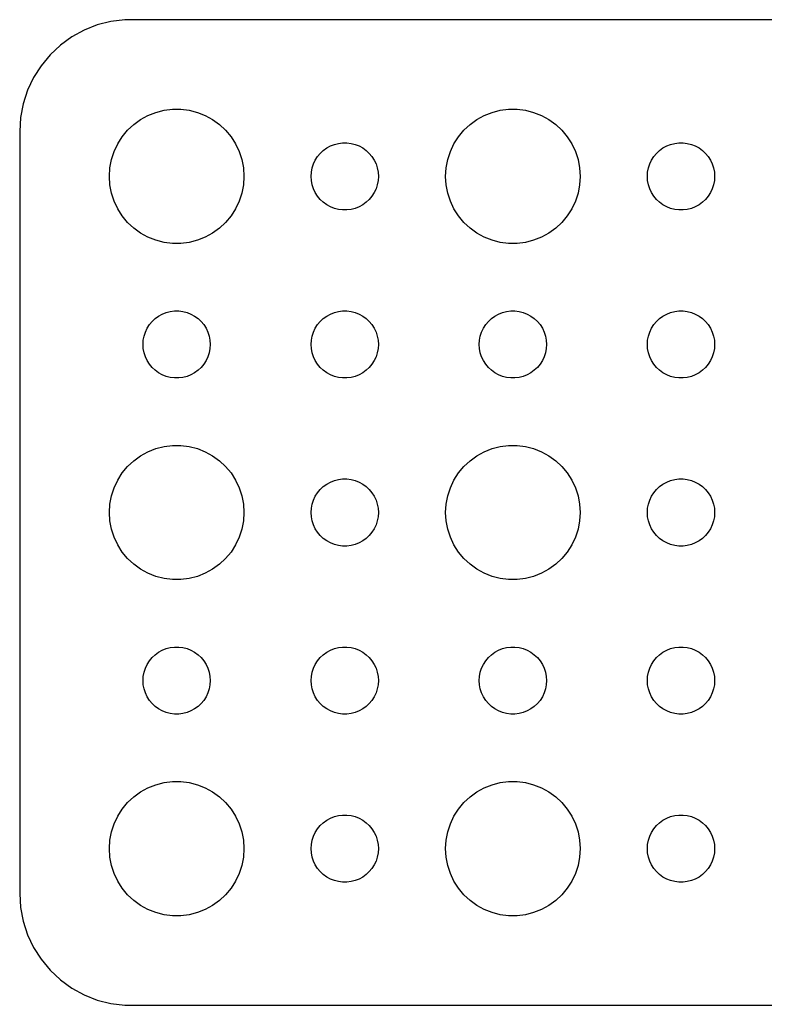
# Model space of a CAD drawing. Header units: metres. Extents: x -37 to 37, y 140 to 346.
# Drawn here: x -37 to -3.74, y 248.01 to 291.99 of the extents above; entities that cross this region are included whole.
import ezdxf

# ---------------------------------------------------------------- set-up
doc = ezdxf.new("R2010")
doc.units = ezdxf.units.M

msp = doc.modelspace()

# ---------------------------------------------------------------- linework, layer by layer
for p, q in [((-33.5451, 291.755), (-34.1289, 291.524)), ((-32.9369, 291.911), (-33.5451, 291.755)), ((-32.3139, 291.99), (-32.9369, 291.911)), ((32.3139, 291.99), (-32.3139, 291.99)), ((-34.6791, 291.222), (-35.1871, 290.853)), ((-34.1289, 291.524), (-34.6791, 291.222)), ((-35.1871, 290.853), (-35.6448, 290.423)), ((-35.6448, 290.423), (-36.0451, 289.939)), ((-36.0451, 289.939), (-36.3815, 289.409)), ((-36.3815, 289.409), (-36.6489, 288.841)), ((-36.6489, 288.841), (-36.8429, 288.243)), ((-36.8429, 288.243), (-36.9606, 287.627)), ((-31.6075, 287.533), (-31.2773, 287.714)), ((-31.2773, 287.714), (-30.927, 287.853)), ((-30.927, 287.853), (-30.5621, 287.947)), ((-30.5621, 287.947), (-30.1884, 287.994)), ((-30.1884, 287.994), (-29.8116, 287.994)), ((-29.8116, 287.994), (-29.4379, 287.947)), ((-29.4379, 287.947), (-29.0729, 287.853)), ((-29.0729, 287.853), (-28.7227, 287.714)), ((-28.7227, 287.714), (-28.3925, 287.533)), ((-16.6075, 287.533), (-16.2773, 287.714)), ((-16.2773, 287.714), (-15.927, 287.853)), ((-15.927, 287.853), (-15.5621, 287.947)), ((-15.5621, 287.947), (-15.1884, 287.994)), ((-15.1884, 287.994), (-14.8116, 287.994)), ((-14.8116, 287.994), (-14.4379, 287.947)), ((-14.4379, 287.947), (-14.0729, 287.853)), ((-14.0729, 287.853), (-13.7227, 287.714)), ((-13.7227, 287.714), (-13.3925, 287.533)), ((-36.9606, 287.627), (-37, 287)), ((-32.1869, 287.054), (-31.9123, 287.312)), ((-31.9123, 287.312), (-31.6075, 287.533)), ((-28.3925, 287.533), (-28.0877, 287.312)), ((-28.0877, 287.312), (-27.8131, 287.054)), ((-17.1869, 287.054), (-16.9123, 287.312)), ((-16.9123, 287.312), (-16.6075, 287.533)), ((-13.3925, 287.533), (-13.0877, 287.312)), ((-13.0877, 287.312), (-12.8131, 287.054)), ((-37, 287), (-37, 253)), ((-32.6289, 286.445), (-32.427, 286.763)), ((-32.427, 286.763), (-32.1869, 287.054)), ((-27.8131, 287.054), (-27.5729, 286.763)), ((-27.5729, 286.763), (-27.3711, 286.445)), ((-17.6289, 286.445), (-17.427, 286.763)), ((-17.427, 286.763), (-17.1869, 287.054)), ((-12.8131, 287.054), (-12.5729, 286.763)), ((-12.5729, 286.763), (-12.3711, 286.445)), ((-32.7893, 286.104), (-32.6289, 286.445)), ((-27.3711, 286.445), (-27.2107, 286.104)), ((-23.3037, 286.266), (-23.1387, 286.357)), ((-23.1387, 286.357), (-22.9635, 286.427)), ((-22.9635, 286.427), (-22.7811, 286.473)), ((-22.7811, 286.473), (-22.5942, 286.497)), ((-22.5942, 286.497), (-22.4058, 286.497)), ((-22.4058, 286.497), (-22.2189, 286.473)), ((-22.2189, 286.473), (-22.0365, 286.427)), ((-22.0365, 286.427), (-21.8613, 286.357)), ((-21.8613, 286.357), (-21.6963, 286.266)), ((-17.7893, 286.104), (-17.6289, 286.445)), ((-12.3711, 286.445), (-12.2107, 286.104)), ((-8.30373, 286.266), (-8.13866, 286.357)), ((-8.13866, 286.357), (-7.96352, 286.427)), ((-7.96352, 286.427), (-7.78107, 286.473)), ((-7.78107, 286.473), (-7.59418, 286.497)), ((-7.59418, 286.497), (-7.40581, 286.497)), ((-7.40581, 286.497), (-7.21892, 286.473)), ((-7.21892, 286.473), (-7.03647, 286.427)), ((-7.03647, 286.427), (-6.86133, 286.357)), ((-6.86133, 286.357), (-6.69626, 286.266)), ((-32.9057, 285.746), (-32.7893, 286.104)), ((-27.2107, 286.104), (-27.0942, 285.746)), ((-23.8145, 285.723), (-23.7135, 285.882)), ((-23.7135, 285.882), (-23.5934, 286.027)), ((-23.5934, 286.027), (-23.4561, 286.156)), ((-23.4561, 286.156), (-23.3037, 286.266)), ((-21.6963, 286.266), (-21.5439, 286.156)), ((-21.5439, 286.156), (-21.4065, 286.027)), ((-21.4065, 286.027), (-21.2865, 285.882)), ((-21.2865, 285.882), (-21.1855, 285.723)), ((-17.9057, 285.746), (-17.7893, 286.104)), ((-12.2107, 286.104), (-12.0942, 285.746)), ((-8.81445, 285.723), (-8.71352, 285.882)), ((-8.71352, 285.882), (-8.59344, 286.027)), ((-8.59344, 286.027), (-8.45613, 286.156)), ((-8.45613, 286.156), (-8.30373, 286.266)), ((-6.69626, 286.266), (-6.54385, 286.156)), ((-6.54385, 286.156), (-6.40654, 286.027)), ((-6.40654, 286.027), (-6.28647, 285.882)), ((-6.28647, 285.882), (-6.18553, 285.723)), ((-32.9763, 285.376), (-32.9057, 285.746)), ((-27.0942, 285.746), (-27.0237, 285.376)), ((-23.9529, 285.373), (-23.8947, 285.552)), ((-23.8947, 285.552), (-23.8145, 285.723)), ((-21.1855, 285.723), (-21.1053, 285.552)), ((-21.1053, 285.552), (-21.0471, 285.373)), ((-17.9763, 285.376), (-17.9057, 285.746)), ((-12.0942, 285.746), (-12.0237, 285.376)), ((-8.95287, 285.373), (-8.89465, 285.552)), ((-8.89465, 285.552), (-8.81445, 285.723)), ((-6.18553, 285.723), (-6.10533, 285.552)), ((-6.10533, 285.552), (-6.04712, 285.373)), ((-33, 285), (-32.9763, 285.376)), ((-32.9763, 284.624), (-33, 285)), ((-27.0237, 285.376), (-27, 285)), ((-27, 285), (-27.0237, 284.624)), ((-24, 285), (-23.9882, 285.188)), ((-23.9882, 284.812), (-24, 285)), ((-23.9882, 285.188), (-23.9529, 285.373)), ((-21.0471, 285.373), (-21.0118, 285.188)), ((-21.0118, 285.188), (-21, 285)), ((-21, 285), (-21.0118, 284.812)), ((-18, 285), (-17.9763, 285.376)), ((-17.9763, 284.624), (-18, 285)), ((-12.0237, 285.376), (-12, 285)), ((-12, 285), (-12.0237, 284.624)), ((-9, 285), (-8.98816, 285.188)), ((-8.98816, 284.812), (-9, 285)), ((-8.98816, 285.188), (-8.95287, 285.373)), ((-6.04712, 285.373), (-6.01183, 285.188)), ((-6.01183, 285.188), (-6, 285)), ((-6, 285), (-6.01183, 284.812)), ((-32.9057, 284.254), (-32.9763, 284.624)), ((-27.0237, 284.624), (-27.0942, 284.254)), ((-23.9529, 284.627), (-23.9882, 284.812)), ((-23.8947, 284.448), (-23.9529, 284.627)), ((-21.0471, 284.627), (-21.1053, 284.448)), ((-21.0118, 284.812), (-21.0471, 284.627)), ((-17.9057, 284.254), (-17.9763, 284.624)), ((-12.0237, 284.624), (-12.0942, 284.254)), ((-8.95287, 284.627), (-8.98816, 284.812)), ((-8.89465, 284.448), (-8.95287, 284.627)), ((-6.04712, 284.627), (-6.10533, 284.448)), ((-6.01183, 284.812), (-6.04712, 284.627)), ((-32.7893, 283.896), (-32.9057, 284.254)), ((-27.0942, 284.254), (-27.2107, 283.896)), ((-23.8145, 284.277), (-23.8947, 284.448)), ((-23.7135, 284.118), (-23.8145, 284.277)), ((-23.5934, 283.973), (-23.7135, 284.118)), ((-21.2865, 284.118), (-21.4065, 283.973)), ((-21.1855, 284.277), (-21.2865, 284.118)), ((-21.1053, 284.448), (-21.1855, 284.277)), ((-17.7893, 283.896), (-17.9057, 284.254)), ((-12.0942, 284.254), (-12.2107, 283.896)), ((-8.81445, 284.277), (-8.89465, 284.448)), ((-8.71352, 284.118), (-8.81445, 284.277)), ((-8.59344, 283.973), (-8.71352, 284.118)), ((-6.28647, 284.118), (-6.40654, 283.973)), ((-6.18553, 284.277), (-6.28647, 284.118)), ((-6.10533, 284.448), (-6.18553, 284.277)), ((-32.6289, 283.555), (-32.7893, 283.896)), ((-27.2107, 283.896), (-27.3711, 283.555)), ((-23.4561, 283.844), (-23.5934, 283.973)), ((-23.3037, 283.734), (-23.4561, 283.844)), ((-23.1387, 283.643), (-23.3037, 283.734)), ((-21.6963, 283.734), (-21.8613, 283.643)), ((-21.5439, 283.844), (-21.6963, 283.734)), ((-21.4065, 283.973), (-21.5439, 283.844)), ((-17.6289, 283.555), (-17.7893, 283.896)), ((-12.2107, 283.896), (-12.3711, 283.555)), ((-8.45613, 283.844), (-8.59344, 283.973)), ((-8.30373, 283.734), (-8.45613, 283.844)), ((-8.13866, 283.643), (-8.30373, 283.734)), ((-6.69626, 283.734), (-6.86133, 283.643)), ((-6.54385, 283.844), (-6.69626, 283.734)), ((-6.40654, 283.973), (-6.54385, 283.844)), ((-32.427, 283.237), (-32.6289, 283.555)), ((-32.1869, 282.946), (-32.427, 283.237)), ((-27.5729, 283.237), (-27.8131, 282.946)), ((-27.3711, 283.555), (-27.5729, 283.237)), ((-22.9635, 283.573), (-23.1387, 283.643)), ((-22.7811, 283.527), (-22.9635, 283.573)), ((-22.5942, 283.503), (-22.7811, 283.527)), ((-22.4058, 283.503), (-22.5942, 283.503)), ((-22.2189, 283.527), (-22.4058, 283.503)), ((-22.0365, 283.573), (-22.2189, 283.527)), ((-21.8613, 283.643), (-22.0365, 283.573)), ((-17.427, 283.237), (-17.6289, 283.555)), ((-17.1869, 282.946), (-17.427, 283.237)), ((-12.5729, 283.237), (-12.8131, 282.946)), ((-12.3711, 283.555), (-12.5729, 283.237)), ((-7.96352, 283.573), (-8.13866, 283.643)), ((-7.78107, 283.527), (-7.96352, 283.573)), ((-7.59418, 283.503), (-7.78107, 283.527)), ((-7.40581, 283.503), (-7.59418, 283.503)), ((-7.21892, 283.527), (-7.40581, 283.503)), ((-7.03647, 283.573), (-7.21892, 283.527)), ((-6.86133, 283.643), (-7.03647, 283.573)), ((-31.9123, 282.688), (-32.1869, 282.946)), ((-27.8131, 282.946), (-28.0877, 282.688)), ((-16.9123, 282.688), (-17.1869, 282.946)), ((-12.8131, 282.946), (-13.0877, 282.688)), ((-31.6075, 282.467), (-31.9123, 282.688)), ((-31.2773, 282.286), (-31.6075, 282.467)), ((-28.3925, 282.467), (-28.7227, 282.286)), ((-28.0877, 282.688), (-28.3925, 282.467)), ((-16.6075, 282.467), (-16.9123, 282.688)), ((-16.2773, 282.286), (-16.6075, 282.467)), ((-13.3925, 282.467), (-13.7227, 282.286)), ((-13.0877, 282.688), (-13.3925, 282.467)), ((-30.927, 282.147), (-31.2773, 282.286)), ((-30.5621, 282.053), (-30.927, 282.147)), ((-30.1884, 282.006), (-30.5621, 282.053)), ((-29.8116, 282.006), (-30.1884, 282.006)), ((-29.4379, 282.053), (-29.8116, 282.006)), ((-29.0729, 282.147), (-29.4379, 282.053)), ((-28.7227, 282.286), (-29.0729, 282.147)), ((-15.927, 282.147), (-16.2773, 282.286)), ((-15.5621, 282.053), (-15.927, 282.147)), ((-15.1884, 282.006), (-15.5621, 282.053)), ((-14.8116, 282.006), (-15.1884, 282.006)), ((-14.4379, 282.053), (-14.8116, 282.006)), ((-14.0729, 282.147), (-14.4379, 282.053)), ((-13.7227, 282.286), (-14.0729, 282.147)), ((-30.8037, 278.766), (-30.6387, 278.857)), ((-30.6387, 278.857), (-30.4635, 278.927)), ((-30.4635, 278.927), (-30.2811, 278.973)), ((-30.2811, 278.973), (-30.0942, 278.997)), ((-30.0942, 278.997), (-29.9058, 278.997)), ((-29.9058, 278.997), (-29.7189, 278.973)), ((-29.7189, 278.973), (-29.5365, 278.927)), ((-29.5365, 278.927), (-29.3613, 278.857)), ((-29.3613, 278.857), (-29.1963, 278.766)), ((-23.3037, 278.766), (-23.1387, 278.857)), ((-23.1387, 278.857), (-22.9635, 278.927)), ((-22.9635, 278.927), (-22.7811, 278.973)), ((-22.7811, 278.973), (-22.5942, 278.997)), ((-22.5942, 278.997), (-22.4058, 278.997)), ((-22.4058, 278.997), (-22.2189, 278.973)), ((-22.2189, 278.973), (-22.0365, 278.927)), ((-22.0365, 278.927), (-21.8613, 278.857)), ((-21.8613, 278.857), (-21.6963, 278.766)), ((-15.8037, 278.766), (-15.6387, 278.857)), ((-15.6387, 278.857), (-15.4635, 278.927)), ((-15.4635, 278.927), (-15.2811, 278.973)), ((-15.2811, 278.973), (-15.0942, 278.997)), ((-15.0942, 278.997), (-14.9058, 278.997)), ((-14.9058, 278.997), (-14.7189, 278.973)), ((-14.7189, 278.973), (-14.5365, 278.927)), ((-14.5365, 278.927), (-14.3613, 278.857)), ((-14.3613, 278.857), (-14.1963, 278.766)), ((-8.30373, 278.766), (-8.13866, 278.857)), ((-8.13866, 278.857), (-7.96352, 278.927)), ((-7.96352, 278.927), (-7.78107, 278.973)), ((-7.78107, 278.973), (-7.59418, 278.997)), ((-7.59418, 278.997), (-7.40581, 278.997)), ((-7.40581, 278.997), (-7.21892, 278.973)), ((-7.21892, 278.973), (-7.03647, 278.927)), ((-7.03647, 278.927), (-6.86133, 278.857)), ((-6.86133, 278.857), (-6.69626, 278.766)), ((-31.2135, 278.382), (-31.0934, 278.527)), ((-31.0934, 278.527), (-30.9561, 278.656)), ((-30.9561, 278.656), (-30.8037, 278.766)), ((-29.1963, 278.766), (-29.0439, 278.656)), ((-29.0439, 278.656), (-28.9065, 278.527)), ((-28.9065, 278.527), (-28.7865, 278.382)), ((-23.7135, 278.382), (-23.5934, 278.527)), ((-23.5934, 278.527), (-23.4561, 278.656)), ((-23.4561, 278.656), (-23.3037, 278.766)), ((-21.6963, 278.766), (-21.5439, 278.656)), ((-21.5439, 278.656), (-21.4065, 278.527)), ((-21.4065, 278.527), (-21.2865, 278.382)), ((-16.2135, 278.382), (-16.0934, 278.527)), ((-16.0934, 278.527), (-15.9561, 278.656)), ((-15.9561, 278.656), (-15.8037, 278.766)), ((-14.1963, 278.766), (-14.0439, 278.656)), ((-14.0439, 278.656), (-13.9065, 278.527)), ((-13.9065, 278.527), (-13.7865, 278.382)), ((-8.71352, 278.382), (-8.59344, 278.527)), ((-8.59344, 278.527), (-8.45613, 278.656)), ((-8.45613, 278.656), (-8.30373, 278.766)), ((-6.69626, 278.766), (-6.54385, 278.656)), ((-6.54385, 278.656), (-6.40654, 278.527)), ((-6.40654, 278.527), (-6.28647, 278.382)), ((-31.4529, 277.873), (-31.3947, 278.052)), ((-31.3947, 278.052), (-31.3145, 278.223)), ((-31.3145, 278.223), (-31.2135, 278.382)), ((-28.7865, 278.382), (-28.6855, 278.223)), ((-28.6855, 278.223), (-28.6053, 278.052)), ((-28.6053, 278.052), (-28.5471, 277.873)), ((-23.9529, 277.873), (-23.8947, 278.052)), ((-23.8947, 278.052), (-23.8145, 278.223)), ((-23.8145, 278.223), (-23.7135, 278.382)), ((-21.2865, 278.382), (-21.1855, 278.223)), ((-21.1855, 278.223), (-21.1053, 278.052)), ((-21.1053, 278.052), (-21.0471, 277.873)), ((-16.4529, 277.873), (-16.3947, 278.052)), ((-16.3947, 278.052), (-16.3145, 278.223)), ((-16.3145, 278.223), (-16.2135, 278.382)), ((-13.7865, 278.382), (-13.6855, 278.223)), ((-13.6855, 278.223), (-13.6053, 278.052)), ((-13.6053, 278.052), (-13.5471, 277.873)), ((-8.95287, 277.873), (-8.89465, 278.052)), ((-8.89465, 278.052), (-8.81445, 278.223)), ((-8.81445, 278.223), (-8.71352, 278.382)), ((-6.28647, 278.382), (-6.18553, 278.223)), ((-6.18553, 278.223), (-6.10533, 278.052)), ((-6.10533, 278.052), (-6.04712, 277.873)), ((-31.5, 277.5), (-31.4882, 277.688)), ((-31.4882, 277.688), (-31.4529, 277.873)), ((-28.5471, 277.873), (-28.5118, 277.688)), ((-28.5118, 277.688), (-28.5, 277.5)), ((-24, 277.5), (-23.9882, 277.688)), ((-23.9882, 277.688), (-23.9529, 277.873)), ((-21.0471, 277.873), (-21.0118, 277.688)), ((-21.0118, 277.688), (-21, 277.5)), ((-16.5, 277.5), (-16.4882, 277.688)), ((-16.4882, 277.688), (-16.4529, 277.873)), ((-13.5471, 277.873), (-13.5118, 277.688)), ((-13.5118, 277.688), (-13.5, 277.5)), ((-9, 277.5), (-8.98816, 277.688)), ((-8.98816, 277.688), (-8.95287, 277.873)), ((-6.04712, 277.873), (-6.01183, 277.688)), ((-6.01183, 277.688), (-6, 277.5)), ((-31.4882, 277.312), (-31.5, 277.5)), ((-31.4529, 277.127), (-31.4882, 277.312)), ((-31.3947, 276.948), (-31.4529, 277.127)), ((-28.5471, 277.127), (-28.6053, 276.948)), ((-28.5118, 277.312), (-28.5471, 277.127)), ((-28.5, 277.5), (-28.5118, 277.312)), ((-23.9882, 277.312), (-24, 277.5)), ((-23.9529, 277.127), (-23.9882, 277.312)), ((-23.8947, 276.948), (-23.9529, 277.127)), ((-21.0471, 277.127), (-21.1053, 276.948)), ((-21.0118, 277.312), (-21.0471, 277.127)), ((-21, 277.5), (-21.0118, 277.312)), ((-16.4882, 277.312), (-16.5, 277.5)), ((-16.4529, 277.127), (-16.4882, 277.312)), ((-16.3947, 276.948), (-16.4529, 277.127)), ((-13.5471, 277.127), (-13.6053, 276.948)), ((-13.5118, 277.312), (-13.5471, 277.127)), ((-13.5, 277.5), (-13.5118, 277.312)), ((-8.98816, 277.312), (-9, 277.5)), ((-8.95287, 277.127), (-8.98816, 277.312)), ((-8.89465, 276.948), (-8.95287, 277.127)), ((-6.04712, 277.127), (-6.10533, 276.948)), ((-6.01183, 277.312), (-6.04712, 277.127)), ((-6, 277.5), (-6.01183, 277.312)), ((-31.3145, 276.777), (-31.3947, 276.948)), ((-31.2135, 276.618), (-31.3145, 276.777)), ((-28.6855, 276.777), (-28.7865, 276.618)), ((-28.6053, 276.948), (-28.6855, 276.777)), ((-23.8145, 276.777), (-23.8947, 276.948)), ((-23.7135, 276.618), (-23.8145, 276.777)), ((-21.1855, 276.777), (-21.2865, 276.618)), ((-21.1053, 276.948), (-21.1855, 276.777)), ((-16.3145, 276.777), (-16.3947, 276.948)), ((-16.2135, 276.618), (-16.3145, 276.777)), ((-13.6855, 276.777), (-13.7865, 276.618)), ((-13.6053, 276.948), (-13.6855, 276.777)), ((-8.81445, 276.777), (-8.89465, 276.948)), ((-8.71352, 276.618), (-8.81445, 276.777)), ((-6.18553, 276.777), (-6.28647, 276.618)), ((-6.10533, 276.948), (-6.18553, 276.777)), ((-31.0934, 276.473), (-31.2135, 276.618)), ((-30.9561, 276.344), (-31.0934, 276.473)), ((-30.8037, 276.234), (-30.9561, 276.344)), ((-30.6387, 276.143), (-30.8037, 276.234)), ((-29.1963, 276.234), (-29.3613, 276.143)), ((-29.0439, 276.344), (-29.1963, 276.234)), ((-28.9065, 276.473), (-29.0439, 276.344)), ((-28.7865, 276.618), (-28.9065, 276.473)), ((-23.5934, 276.473), (-23.7135, 276.618)), ((-23.4561, 276.344), (-23.5934, 276.473)), ((-23.3037, 276.234), (-23.4561, 276.344)), ((-23.1387, 276.143), (-23.3037, 276.234)), ((-21.6963, 276.234), (-21.8613, 276.143)), ((-21.5439, 276.344), (-21.6963, 276.234)), ((-21.4065, 276.473), (-21.5439, 276.344)), ((-21.2865, 276.618), (-21.4065, 276.473)), ((-16.0934, 276.473), (-16.2135, 276.618)), ((-15.9561, 276.344), (-16.0934, 276.473)), ((-15.8037, 276.234), (-15.9561, 276.344)), ((-15.6387, 276.143), (-15.8037, 276.234)), ((-14.1963, 276.234), (-14.3613, 276.143)), ((-14.0439, 276.344), (-14.1963, 276.234)), ((-13.9065, 276.473), (-14.0439, 276.344)), ((-13.7865, 276.618), (-13.9065, 276.473)), ((-8.59344, 276.473), (-8.71352, 276.618)), ((-8.45613, 276.344), (-8.59344, 276.473)), ((-8.30373, 276.234), (-8.45613, 276.344)), ((-8.13866, 276.143), (-8.30373, 276.234)), ((-6.69626, 276.234), (-6.86133, 276.143)), ((-6.54385, 276.344), (-6.69626, 276.234)), ((-6.40654, 276.473), (-6.54385, 276.344)), ((-6.28647, 276.618), (-6.40654, 276.473)), ((-30.4635, 276.073), (-30.6387, 276.143)), ((-30.2811, 276.027), (-30.4635, 276.073)), ((-30.0942, 276.003), (-30.2811, 276.027)), ((-29.9058, 276.003), (-30.0942, 276.003)), ((-29.7189, 276.027), (-29.9058, 276.003)), ((-29.5365, 276.073), (-29.7189, 276.027)), ((-29.3613, 276.143), (-29.5365, 276.073)), ((-22.9635, 276.073), (-23.1387, 276.143)), ((-22.7811, 276.027), (-22.9635, 276.073)), ((-22.5942, 276.003), (-22.7811, 276.027)), ((-22.4058, 276.003), (-22.5942, 276.003)), ((-22.2189, 276.027), (-22.4058, 276.003)), ((-22.0365, 276.073), (-22.2189, 276.027)), ((-21.8613, 276.143), (-22.0365, 276.073)), ((-15.4635, 276.073), (-15.6387, 276.143)), ((-15.2811, 276.027), (-15.4635, 276.073)), ((-15.0942, 276.003), (-15.2811, 276.027)), ((-14.9058, 276.003), (-15.0942, 276.003)), ((-14.7189, 276.027), (-14.9058, 276.003)), ((-14.5365, 276.073), (-14.7189, 276.027)), ((-14.3613, 276.143), (-14.5365, 276.073)), ((-7.96352, 276.073), (-8.13866, 276.143)), ((-7.78107, 276.027), (-7.96352, 276.073)), ((-7.59418, 276.003), (-7.78107, 276.027)), ((-7.40581, 276.003), (-7.59418, 276.003)), ((-7.21892, 276.027), (-7.40581, 276.003)), ((-7.03647, 276.073), (-7.21892, 276.027)), ((-6.86133, 276.143), (-7.03647, 276.073)), ((-31.6075, 272.533), (-31.2773, 272.714)), ((-31.2773, 272.714), (-30.927, 272.853)), ((-30.927, 272.853), (-30.5621, 272.947)), ((-30.5621, 272.947), (-30.1884, 272.994)), ((-30.1884, 272.994), (-29.8116, 272.994)), ((-29.8116, 272.994), (-29.4379, 272.947)), ((-29.4379, 272.947), (-29.0729, 272.853)), ((-29.0729, 272.853), (-28.7227, 272.714)), ((-28.7227, 272.714), (-28.3925, 272.533)), ((-16.6075, 272.533), (-16.2773, 272.714)), ((-16.2773, 272.714), (-15.927, 272.853)), ((-15.927, 272.853), (-15.5621, 272.947)), ((-15.5621, 272.947), (-15.1884, 272.994)), ((-15.1884, 272.994), (-14.8116, 272.994)), ((-14.8116, 272.994), (-14.4379, 272.947)), ((-14.4379, 272.947), (-14.0729, 272.853)), ((-14.0729, 272.853), (-13.7227, 272.714)), ((-13.7227, 272.714), (-13.3925, 272.533)), ((-32.1869, 272.054), (-31.9123, 272.312)), ((-31.9123, 272.312), (-31.6075, 272.533)), ((-28.3925, 272.533), (-28.0877, 272.312)), ((-28.0877, 272.312), (-27.8131, 272.054)), ((-17.1869, 272.054), (-16.9123, 272.312)), ((-16.9123, 272.312), (-16.6075, 272.533)), ((-13.3925, 272.533), (-13.0877, 272.312)), ((-13.0877, 272.312), (-12.8131, 272.054)), ((-32.427, 271.763), (-32.1869, 272.054)), ((-27.8131, 272.054), (-27.5729, 271.763)), ((-17.427, 271.763), (-17.1869, 272.054)), ((-12.8131, 272.054), (-12.5729, 271.763)), ((-32.7893, 271.104), (-32.6289, 271.445)), ((-32.6289, 271.445), (-32.427, 271.763)), ((-27.5729, 271.763), (-27.3711, 271.445)), ((-27.3711, 271.445), (-27.2107, 271.104)), ((-23.3037, 271.266), (-23.1387, 271.357)), ((-23.1387, 271.357), (-22.9635, 271.427)), ((-22.9635, 271.427), (-22.7811, 271.473)), ((-22.7811, 271.473), (-22.5942, 271.497)), ((-22.5942, 271.497), (-22.4058, 271.497)), ((-22.4058, 271.497), (-22.2189, 271.473)), ((-22.2189, 271.473), (-22.0365, 271.427)), ((-22.0365, 271.427), (-21.8613, 271.357)), ((-21.8613, 271.357), (-21.6963, 271.266)), ((-17.7893, 271.104), (-17.6289, 271.445)), ((-17.6289, 271.445), (-17.427, 271.763)), ((-12.5729, 271.763), (-12.3711, 271.445)), ((-12.3711, 271.445), (-12.2107, 271.104)), ((-8.30373, 271.266), (-8.13866, 271.357)), ((-8.13866, 271.357), (-7.96352, 271.427)), ((-7.96352, 271.427), (-7.78107, 271.473)), ((-7.78107, 271.473), (-7.59418, 271.497)), ((-7.59418, 271.497), (-7.40581, 271.497)), ((-7.40581, 271.497), (-7.21892, 271.473)), ((-7.21892, 271.473), (-7.03647, 271.427)), ((-7.03647, 271.427), (-6.86133, 271.357)), ((-6.86133, 271.357), (-6.69626, 271.266)), ((-32.9057, 270.746), (-32.7893, 271.104)), ((-27.2107, 271.104), (-27.0942, 270.746)), ((-23.7135, 270.882), (-23.5934, 271.027)), ((-23.5934, 271.027), (-23.4561, 271.156)), ((-23.4561, 271.156), (-23.3037, 271.266)), ((-21.6963, 271.266), (-21.5439, 271.156)), ((-21.5439, 271.156), (-21.4065, 271.027)), ((-21.4065, 271.027), (-21.2865, 270.882)), ((-17.9057, 270.746), (-17.7893, 271.104)), ((-12.2107, 271.104), (-12.0942, 270.746)), ((-8.71352, 270.882), (-8.59344, 271.027)), ((-8.59344, 271.027), (-8.45613, 271.156)), ((-8.45613, 271.156), (-8.30373, 271.266)), ((-6.69626, 271.266), (-6.54385, 271.156)), ((-6.54385, 271.156), (-6.40654, 271.027)), ((-6.40654, 271.027), (-6.28647, 270.882)), ((-32.9763, 270.376), (-32.9057, 270.746)), ((-27.0942, 270.746), (-27.0237, 270.376)), ((-23.9529, 270.373), (-23.8947, 270.552)), ((-23.8947, 270.552), (-23.8145, 270.723)), ((-23.8145, 270.723), (-23.7135, 270.882)), ((-21.2865, 270.882), (-21.1855, 270.723)), ((-21.1855, 270.723), (-21.1053, 270.552)), ((-21.1053, 270.552), (-21.0471, 270.373)), ((-17.9763, 270.376), (-17.9057, 270.746)), ((-12.0942, 270.746), (-12.0237, 270.376)), ((-8.95287, 270.373), (-8.89465, 270.552)), ((-8.89465, 270.552), (-8.81445, 270.723)), ((-8.81445, 270.723), (-8.71352, 270.882)), ((-6.28647, 270.882), (-6.18553, 270.723)), ((-6.18553, 270.723), (-6.10533, 270.552)), ((-6.10533, 270.552), (-6.04712, 270.373)), ((-33, 270), (-32.9763, 270.376)), ((-27.0237, 270.376), (-27, 270)), ((-24, 270), (-23.9882, 270.188)), ((-23.9882, 270.188), (-23.9529, 270.373)), ((-21.0471, 270.373), (-21.0118, 270.188)), ((-21.0118, 270.188), (-21, 270)), ((-18, 270), (-17.9763, 270.376)), ((-12.0237, 270.376), (-12, 270)), ((-9, 270), (-8.98816, 270.188)), ((-8.98816, 270.188), (-8.95287, 270.373)), ((-6.04712, 270.373), (-6.01183, 270.188)), ((-6.01183, 270.188), (-6, 270)), ((-32.9763, 269.624), (-33, 270)), ((-32.9057, 269.254), (-32.9763, 269.624)), ((-27.0237, 269.624), (-27.0942, 269.254)), ((-27, 270), (-27.0237, 269.624)), ((-23.9882, 269.812), (-24, 270)), ((-23.9529, 269.627), (-23.9882, 269.812)), ((-23.8947, 269.448), (-23.9529, 269.627)), ((-21.0471, 269.627), (-21.1053, 269.448)), ((-21.0118, 269.812), (-21.0471, 269.627)), ((-21, 270), (-21.0118, 269.812)), ((-17.9763, 269.624), (-18, 270)), ((-17.9057, 269.254), (-17.9763, 269.624)), ((-12.0237, 269.624), (-12.0942, 269.254)), ((-12, 270), (-12.0237, 269.624)), ((-8.98816, 269.812), (-9, 270)), ((-8.95287, 269.627), (-8.98816, 269.812)), ((-8.89465, 269.448), (-8.95287, 269.627)), ((-6.04712, 269.627), (-6.10533, 269.448)), ((-6.01183, 269.812), (-6.04712, 269.627)), ((-6, 270), (-6.01183, 269.812)), ((-32.7893, 268.896), (-32.9057, 269.254)), ((-27.0942, 269.254), (-27.2107, 268.896)), ((-23.8145, 269.277), (-23.8947, 269.448)), ((-23.7135, 269.118), (-23.8145, 269.277)), ((-21.1855, 269.277), (-21.2865, 269.118)), ((-21.1053, 269.448), (-21.1855, 269.277)), ((-17.7893, 268.896), (-17.9057, 269.254)), ((-12.0942, 269.254), (-12.2107, 268.896)), ((-8.81445, 269.277), (-8.89465, 269.448)), ((-8.71352, 269.118), (-8.81445, 269.277)), ((-6.18553, 269.277), (-6.28647, 269.118)), ((-6.10533, 269.448), (-6.18553, 269.277)), ((-32.6289, 268.555), (-32.7893, 268.896)), ((-27.2107, 268.896), (-27.3711, 268.555)), ((-23.5934, 268.973), (-23.7135, 269.118)), ((-23.4561, 268.844), (-23.5934, 268.973)), ((-23.3037, 268.734), (-23.4561, 268.844)), ((-23.1387, 268.643), (-23.3037, 268.734)), ((-21.6963, 268.734), (-21.8613, 268.643)), ((-21.5439, 268.844), (-21.6963, 268.734)), ((-21.4065, 268.973), (-21.5439, 268.844)), ((-21.2865, 269.118), (-21.4065, 268.973)), ((-17.6289, 268.555), (-17.7893, 268.896)), ((-12.2107, 268.896), (-12.3711, 268.555)), ((-8.59344, 268.973), (-8.71352, 269.118)), ((-8.45613, 268.844), (-8.59344, 268.973)), ((-8.30373, 268.734), (-8.45613, 268.844)), ((-8.13866, 268.643), (-8.30373, 268.734)), ((-6.69626, 268.734), (-6.86133, 268.643)), ((-6.54385, 268.844), (-6.69626, 268.734)), ((-6.40654, 268.973), (-6.54385, 268.844)), ((-6.28647, 269.118), (-6.40654, 268.973)), ((-32.427, 268.237), (-32.6289, 268.555)), ((-27.3711, 268.555), (-27.5729, 268.237)), ((-22.9635, 268.573), (-23.1387, 268.643)), ((-22.7811, 268.527), (-22.9635, 268.573)), ((-22.5942, 268.503), (-22.7811, 268.527)), ((-22.4058, 268.503), (-22.5942, 268.503)), ((-22.2189, 268.527), (-22.4058, 268.503)), ((-22.0365, 268.573), (-22.2189, 268.527)), ((-21.8613, 268.643), (-22.0365, 268.573)), ((-17.427, 268.237), (-17.6289, 268.555)), ((-12.3711, 268.555), (-12.5729, 268.237)), ((-7.96352, 268.573), (-8.13866, 268.643)), ((-7.78107, 268.527), (-7.96352, 268.573)), ((-7.59418, 268.503), (-7.78107, 268.527)), ((-7.40581, 268.503), (-7.59418, 268.503)), ((-7.21892, 268.527), (-7.40581, 268.503)), ((-7.03647, 268.573), (-7.21892, 268.527)), ((-6.86133, 268.643), (-7.03647, 268.573)), ((-32.1869, 267.946), (-32.427, 268.237)), ((-31.9123, 267.688), (-32.1869, 267.946)), ((-27.8131, 267.946), (-28.0877, 267.688)), ((-27.5729, 268.237), (-27.8131, 267.946)), ((-17.1869, 267.946), (-17.427, 268.237)), ((-16.9123, 267.688), (-17.1869, 267.946)), ((-12.8131, 267.946), (-13.0877, 267.688)), ((-12.5729, 268.237), (-12.8131, 267.946)), ((-31.6075, 267.467), (-31.9123, 267.688)), ((-31.2773, 267.286), (-31.6075, 267.467)), ((-28.3925, 267.467), (-28.7227, 267.286)), ((-28.0877, 267.688), (-28.3925, 267.467)), ((-16.6075, 267.467), (-16.9123, 267.688)), ((-16.2773, 267.286), (-16.6075, 267.467)), ((-13.3925, 267.467), (-13.7227, 267.286)), ((-13.0877, 267.688), (-13.3925, 267.467)), ((-30.927, 267.147), (-31.2773, 267.286)), ((-30.5621, 267.053), (-30.927, 267.147)), ((-30.1884, 267.006), (-30.5621, 267.053)), ((-29.8116, 267.006), (-30.1884, 267.006)), ((-29.4379, 267.053), (-29.8116, 267.006)), ((-29.0729, 267.147), (-29.4379, 267.053)), ((-28.7227, 267.286), (-29.0729, 267.147)), ((-15.927, 267.147), (-16.2773, 267.286)), ((-15.5621, 267.053), (-15.927, 267.147)), ((-15.1884, 267.006), (-15.5621, 267.053)), ((-14.8116, 267.006), (-15.1884, 267.006)), ((-14.4379, 267.053), (-14.8116, 267.006)), ((-14.0729, 267.147), (-14.4379, 267.053)), ((-13.7227, 267.286), (-14.0729, 267.147)), ((-30.6387, 263.857), (-30.4635, 263.927)), ((-30.4635, 263.927), (-30.2811, 263.973)), ((-30.2811, 263.973), (-30.0942, 263.997)), ((-30.0942, 263.997), (-29.9058, 263.997)), ((-29.9058, 263.997), (-29.7189, 263.973)), ((-29.7189, 263.973), (-29.5365, 263.927)), ((-29.5365, 263.927), (-29.3613, 263.857)), ((-23.1387, 263.857), (-22.9635, 263.927)), ((-22.9635, 263.927), (-22.7811, 263.973)), ((-22.7811, 263.973), (-22.5942, 263.997)), ((-22.5942, 263.997), (-22.4058, 263.997)), ((-22.4058, 263.997), (-22.2189, 263.973)), ((-22.2189, 263.973), (-22.0365, 263.927)), ((-22.0365, 263.927), (-21.8613, 263.857)), ((-15.6387, 263.857), (-15.4635, 263.927)), ((-15.4635, 263.927), (-15.2811, 263.973)), ((-15.2811, 263.973), (-15.0942, 263.997)), ((-15.0942, 263.997), (-14.9058, 263.997)), ((-14.9058, 263.997), (-14.7189, 263.973)), ((-14.7189, 263.973), (-14.5365, 263.927)), ((-14.5365, 263.927), (-14.3613, 263.857)), ((-8.13866, 263.857), (-7.96352, 263.927)), ((-7.96352, 263.927), (-7.78107, 263.973)), ((-7.78107, 263.973), (-7.59418, 263.997)), ((-7.59418, 263.997), (-7.40581, 263.997)), ((-7.40581, 263.997), (-7.21892, 263.973)), ((-7.21892, 263.973), (-7.03647, 263.927)), ((-7.03647, 263.927), (-6.86133, 263.857)), ((-31.2135, 263.382), (-31.0934, 263.527)), ((-31.0934, 263.527), (-30.9561, 263.656)), ((-30.9561, 263.656), (-30.8037, 263.766)), ((-30.8037, 263.766), (-30.6387, 263.857)), ((-29.3613, 263.857), (-29.1963, 263.766)), ((-29.1963, 263.766), (-29.0439, 263.656)), ((-29.0439, 263.656), (-28.9065, 263.527)), ((-28.9065, 263.527), (-28.7865, 263.382)), ((-23.7135, 263.382), (-23.5934, 263.527)), ((-23.5934, 263.527), (-23.4561, 263.656)), ((-23.4561, 263.656), (-23.3037, 263.766)), ((-23.3037, 263.766), (-23.1387, 263.857)), ((-21.8613, 263.857), (-21.6963, 263.766)), ((-21.6963, 263.766), (-21.5439, 263.656)), ((-21.5439, 263.656), (-21.4065, 263.527)), ((-21.4065, 263.527), (-21.2865, 263.382)), ((-16.2135, 263.382), (-16.0934, 263.527)), ((-16.0934, 263.527), (-15.9561, 263.656)), ((-15.9561, 263.656), (-15.8037, 263.766)), ((-15.8037, 263.766), (-15.6387, 263.857)), ((-14.3613, 263.857), (-14.1963, 263.766)), ((-14.1963, 263.766), (-14.0439, 263.656)), ((-14.0439, 263.656), (-13.9065, 263.527)), ((-13.9065, 263.527), (-13.7865, 263.382)), ((-8.71352, 263.382), (-8.59344, 263.527)), ((-8.59344, 263.527), (-8.45613, 263.656)), ((-8.45613, 263.656), (-8.30373, 263.766)), ((-8.30373, 263.766), (-8.13866, 263.857)), ((-6.86133, 263.857), (-6.69626, 263.766)), ((-6.69626, 263.766), (-6.54385, 263.656)), ((-6.54385, 263.656), (-6.40654, 263.527)), ((-6.40654, 263.527), (-6.28647, 263.382)), ((-31.4529, 262.873), (-31.3947, 263.052)), ((-31.3947, 263.052), (-31.3145, 263.223)), ((-31.3145, 263.223), (-31.2135, 263.382)), ((-28.7865, 263.382), (-28.6855, 263.223)), ((-28.6855, 263.223), (-28.6053, 263.052)), ((-28.6053, 263.052), (-28.5471, 262.873)), ((-23.9529, 262.873), (-23.8947, 263.052)), ((-23.8947, 263.052), (-23.8145, 263.223)), ((-23.8145, 263.223), (-23.7135, 263.382)), ((-21.2865, 263.382), (-21.1855, 263.223)), ((-21.1855, 263.223), (-21.1053, 263.052)), ((-21.1053, 263.052), (-21.0471, 262.873)), ((-16.4529, 262.873), (-16.3947, 263.052)), ((-16.3947, 263.052), (-16.3145, 263.223)), ((-16.3145, 263.223), (-16.2135, 263.382)), ((-13.7865, 263.382), (-13.6855, 263.223)), ((-13.6855, 263.223), (-13.6053, 263.052)), ((-13.6053, 263.052), (-13.5471, 262.873)), ((-8.95287, 262.873), (-8.89465, 263.052)), ((-8.89465, 263.052), (-8.81445, 263.223)), ((-8.81445, 263.223), (-8.71352, 263.382)), ((-6.28647, 263.382), (-6.18553, 263.223)), ((-6.18553, 263.223), (-6.10533, 263.052)), ((-6.10533, 263.052), (-6.04712, 262.873)), ((-31.5, 262.5), (-31.4882, 262.688)), ((-31.4882, 262.688), (-31.4529, 262.873)), ((-28.5471, 262.873), (-28.5118, 262.688)), ((-28.5118, 262.688), (-28.5, 262.5)), ((-24, 262.5), (-23.9882, 262.688)), ((-23.9882, 262.688), (-23.9529, 262.873)), ((-21.0471, 262.873), (-21.0118, 262.688)), ((-21.0118, 262.688), (-21, 262.5)), ((-16.5, 262.5), (-16.4882, 262.688)), ((-16.4882, 262.688), (-16.4529, 262.873)), ((-13.5471, 262.873), (-13.5118, 262.688)), ((-13.5118, 262.688), (-13.5, 262.5)), ((-9, 262.5), (-8.98816, 262.688)), ((-8.98816, 262.688), (-8.95287, 262.873)), ((-6.04712, 262.873), (-6.01183, 262.688)), ((-6.01183, 262.688), (-6, 262.5)), ((-31.4882, 262.312), (-31.5, 262.5)), ((-31.4529, 262.127), (-31.4882, 262.312)), ((-31.3947, 261.948), (-31.4529, 262.127)), ((-28.5471, 262.127), (-28.6053, 261.948)), ((-28.5118, 262.312), (-28.5471, 262.127)), ((-28.5, 262.5), (-28.5118, 262.312)), ((-23.9882, 262.312), (-24, 262.5)), ((-23.9529, 262.127), (-23.9882, 262.312)), ((-23.8947, 261.948), (-23.9529, 262.127)), ((-21.0471, 262.127), (-21.1053, 261.948)), ((-21.0118, 262.312), (-21.0471, 262.127)), ((-21, 262.5), (-21.0118, 262.312)), ((-16.4882, 262.312), (-16.5, 262.5)), ((-16.4529, 262.127), (-16.4882, 262.312)), ((-16.3947, 261.948), (-16.4529, 262.127)), ((-13.5471, 262.127), (-13.6053, 261.948)), ((-13.5118, 262.312), (-13.5471, 262.127)), ((-13.5, 262.5), (-13.5118, 262.312)), ((-8.98816, 262.312), (-9, 262.5)), ((-8.95287, 262.127), (-8.98816, 262.312)), ((-8.89465, 261.948), (-8.95287, 262.127)), ((-6.04712, 262.127), (-6.10533, 261.948)), ((-6.01183, 262.312), (-6.04712, 262.127)), ((-6, 262.5), (-6.01183, 262.312)), ((-31.3145, 261.777), (-31.3947, 261.948)), ((-31.2135, 261.618), (-31.3145, 261.777)), ((-28.6855, 261.777), (-28.7865, 261.618)), ((-28.6053, 261.948), (-28.6855, 261.777)), ((-23.8145, 261.777), (-23.8947, 261.948)), ((-23.7135, 261.618), (-23.8145, 261.777)), ((-21.1855, 261.777), (-21.2865, 261.618)), ((-21.1053, 261.948), (-21.1855, 261.777)), ((-16.3145, 261.777), (-16.3947, 261.948)), ((-16.2135, 261.618), (-16.3145, 261.777)), ((-13.6855, 261.777), (-13.7865, 261.618)), ((-13.6053, 261.948), (-13.6855, 261.777)), ((-8.81445, 261.777), (-8.89465, 261.948)), ((-8.71352, 261.618), (-8.81445, 261.777)), ((-6.18553, 261.777), (-6.28647, 261.618)), ((-6.10533, 261.948), (-6.18553, 261.777)), ((-31.0934, 261.473), (-31.2135, 261.618)), ((-30.9561, 261.344), (-31.0934, 261.473)), ((-30.8037, 261.234), (-30.9561, 261.344)), ((-29.0439, 261.344), (-29.1963, 261.234)), ((-28.9065, 261.473), (-29.0439, 261.344)), ((-28.7865, 261.618), (-28.9065, 261.473)), ((-23.5934, 261.473), (-23.7135, 261.618)), ((-23.4561, 261.344), (-23.5934, 261.473)), ((-23.3037, 261.234), (-23.4561, 261.344)), ((-21.5439, 261.344), (-21.6963, 261.234)), ((-21.4065, 261.473), (-21.5439, 261.344)), ((-21.2865, 261.618), (-21.4065, 261.473)), ((-16.0934, 261.473), (-16.2135, 261.618)), ((-15.9561, 261.344), (-16.0934, 261.473)), ((-15.8037, 261.234), (-15.9561, 261.344)), ((-14.0439, 261.344), (-14.1963, 261.234)), ((-13.9065, 261.473), (-14.0439, 261.344)), ((-13.7865, 261.618), (-13.9065, 261.473)), ((-8.59344, 261.473), (-8.71352, 261.618)), ((-8.45613, 261.344), (-8.59344, 261.473)), ((-8.30373, 261.234), (-8.45613, 261.344)), ((-6.54385, 261.344), (-6.69626, 261.234)), ((-6.40654, 261.473), (-6.54385, 261.344)), ((-6.28647, 261.618), (-6.40654, 261.473)), ((-30.6387, 261.143), (-30.8037, 261.234)), ((-30.4635, 261.073), (-30.6387, 261.143)), ((-30.2811, 261.027), (-30.4635, 261.073)), ((-30.0942, 261.003), (-30.2811, 261.027)), ((-29.9058, 261.003), (-30.0942, 261.003)), ((-29.7189, 261.027), (-29.9058, 261.003)), ((-29.5365, 261.073), (-29.7189, 261.027)), ((-29.3613, 261.143), (-29.5365, 261.073)), ((-29.1963, 261.234), (-29.3613, 261.143)), ((-23.1387, 261.143), (-23.3037, 261.234)), ((-22.9635, 261.073), (-23.1387, 261.143)), ((-22.7811, 261.027), (-22.9635, 261.073)), ((-22.5942, 261.003), (-22.7811, 261.027)), ((-22.4058, 261.003), (-22.5942, 261.003)), ((-22.2189, 261.027), (-22.4058, 261.003)), ((-22.0365, 261.073), (-22.2189, 261.027)), ((-21.8613, 261.143), (-22.0365, 261.073)), ((-21.6963, 261.234), (-21.8613, 261.143)), ((-15.6387, 261.143), (-15.8037, 261.234)), ((-15.4635, 261.073), (-15.6387, 261.143)), ((-15.2811, 261.027), (-15.4635, 261.073)), ((-15.0942, 261.003), (-15.2811, 261.027)), ((-14.9058, 261.003), (-15.0942, 261.003)), ((-14.7189, 261.027), (-14.9058, 261.003)), ((-14.5365, 261.073), (-14.7189, 261.027)), ((-14.3613, 261.143), (-14.5365, 261.073)), ((-14.1963, 261.234), (-14.3613, 261.143)), ((-8.13866, 261.143), (-8.30373, 261.234)), ((-7.96352, 261.073), (-8.13866, 261.143)), ((-7.78107, 261.027), (-7.96352, 261.073)), ((-7.59418, 261.003), (-7.78107, 261.027)), ((-7.40581, 261.003), (-7.59418, 261.003)), ((-7.21892, 261.027), (-7.40581, 261.003)), ((-7.03647, 261.073), (-7.21892, 261.027)), ((-6.86133, 261.143), (-7.03647, 261.073)), ((-6.69626, 261.234), (-6.86133, 261.143)), ((-31.2773, 257.714), (-30.927, 257.853)), ((-30.927, 257.853), (-30.5621, 257.947)), ((-30.5621, 257.947), (-30.1884, 257.994)), ((-30.1884, 257.994), (-29.8116, 257.994)), ((-29.8116, 257.994), (-29.4379, 257.947)), ((-29.4379, 257.947), (-29.0729, 257.853)), ((-29.0729, 257.853), (-28.7227, 257.714)), ((-16.2773, 257.714), (-15.927, 257.853)), ((-15.927, 257.853), (-15.5621, 257.947)), ((-15.5621, 257.947), (-15.1884, 257.994)), ((-15.1884, 257.994), (-14.8116, 257.994)), ((-14.8116, 257.994), (-14.4379, 257.947)), ((-14.4379, 257.947), (-14.0729, 257.853)), ((-14.0729, 257.853), (-13.7227, 257.714)), ((-32.1869, 257.054), (-31.9123, 257.312)), ((-31.9123, 257.312), (-31.6075, 257.533)), ((-31.6075, 257.533), (-31.2773, 257.714)), ((-28.7227, 257.714), (-28.3925, 257.533)), ((-28.3925, 257.533), (-28.0877, 257.312)), ((-28.0877, 257.312), (-27.8131, 257.054)), ((-17.1869, 257.054), (-16.9123, 257.312)), ((-16.9123, 257.312), (-16.6075, 257.533)), ((-16.6075, 257.533), (-16.2773, 257.714)), ((-13.7227, 257.714), (-13.3925, 257.533)), ((-13.3925, 257.533), (-13.0877, 257.312)), ((-13.0877, 257.312), (-12.8131, 257.054)), ((-32.427, 256.763), (-32.1869, 257.054)), ((-27.8131, 257.054), (-27.5729, 256.763)), ((-17.427, 256.763), (-17.1869, 257.054)), ((-12.8131, 257.054), (-12.5729, 256.763)), ((-32.7893, 256.104), (-32.6289, 256.445)), ((-32.6289, 256.445), (-32.427, 256.763)), ((-27.5729, 256.763), (-27.3711, 256.445)), ((-27.3711, 256.445), (-27.2107, 256.104)), ((-23.1387, 256.357), (-22.9635, 256.427)), ((-22.9635, 256.427), (-22.7811, 256.473)), ((-22.7811, 256.473), (-22.5942, 256.497)), ((-22.5942, 256.497), (-22.4058, 256.497)), ((-22.4058, 256.497), (-22.2189, 256.473)), ((-22.2189, 256.473), (-22.0365, 256.427)), ((-22.0365, 256.427), (-21.8613, 256.357)), ((-17.7893, 256.104), (-17.6289, 256.445)), ((-17.6289, 256.445), (-17.427, 256.763)), ((-12.5729, 256.763), (-12.3711, 256.445)), ((-12.3711, 256.445), (-12.2107, 256.104)), ((-8.13866, 256.357), (-7.96352, 256.427)), ((-7.96352, 256.427), (-7.78107, 256.473)), ((-7.78107, 256.473), (-7.59418, 256.497)), ((-7.59418, 256.497), (-7.40581, 256.497)), ((-7.40581, 256.497), (-7.21892, 256.473)), ((-7.21892, 256.473), (-7.03647, 256.427)), ((-7.03647, 256.427), (-6.86133, 256.357)), ((-32.9057, 255.746), (-32.7893, 256.104)), ((-27.2107, 256.104), (-27.0942, 255.746)), ((-23.7135, 255.882), (-23.5934, 256.027)), ((-23.5934, 256.027), (-23.4561, 256.156)), ((-23.4561, 256.156), (-23.3037, 256.266)), ((-23.3037, 256.266), (-23.1387, 256.357)), ((-21.8613, 256.357), (-21.6963, 256.266)), ((-21.6963, 256.266), (-21.5439, 256.156)), ((-21.5439, 256.156), (-21.4065, 256.027)), ((-21.4065, 256.027), (-21.2865, 255.882)), ((-17.9057, 255.746), (-17.7893, 256.104)), ((-12.2107, 256.104), (-12.0942, 255.746)), ((-8.71352, 255.882), (-8.59344, 256.027)), ((-8.59344, 256.027), (-8.45613, 256.156)), ((-8.45613, 256.156), (-8.30373, 256.266)), ((-8.30373, 256.266), (-8.13866, 256.357)), ((-6.86133, 256.357), (-6.69626, 256.266)), ((-6.69626, 256.266), (-6.54385, 256.156)), ((-6.54385, 256.156), (-6.40654, 256.027)), ((-6.40654, 256.027), (-6.28647, 255.882)), ((-32.9763, 255.376), (-32.9057, 255.746)), ((-27.0942, 255.746), (-27.0237, 255.376)), ((-23.9529, 255.373), (-23.8947, 255.552)), ((-23.8947, 255.552), (-23.8145, 255.723)), ((-23.8145, 255.723), (-23.7135, 255.882)), ((-21.2865, 255.882), (-21.1855, 255.723)), ((-21.1855, 255.723), (-21.1053, 255.552)), ((-21.1053, 255.552), (-21.0471, 255.373)), ((-17.9763, 255.376), (-17.9057, 255.746)), ((-12.0942, 255.746), (-12.0237, 255.376)), ((-8.95287, 255.373), (-8.89465, 255.552)), ((-8.89465, 255.552), (-8.81445, 255.723)), ((-8.81445, 255.723), (-8.71352, 255.882)), ((-6.28647, 255.882), (-6.18553, 255.723)), ((-6.18553, 255.723), (-6.10533, 255.552)), ((-6.10533, 255.552), (-6.04712, 255.373)), ((-33, 255), (-32.9763, 255.376)), ((-27.0237, 255.376), (-27, 255)), ((-24, 255), (-23.9882, 255.188)), ((-23.9882, 255.188), (-23.9529, 255.373)), ((-21.0471, 255.373), (-21.0118, 255.188)), ((-21.0118, 255.188), (-21, 255)), ((-18, 255), (-17.9763, 255.376)), ((-12.0237, 255.376), (-12, 255)), ((-9, 255), (-8.98816, 255.188)), ((-8.98816, 255.188), (-8.95287, 255.373)), ((-6.04712, 255.373), (-6.01183, 255.188)), ((-6.01183, 255.188), (-6, 255)), ((-32.9763, 254.624), (-33, 255)), ((-27, 255), (-27.0237, 254.624)), ((-23.9882, 254.812), (-24, 255)), ((-23.9529, 254.627), (-23.9882, 254.812)), ((-21.0118, 254.812), (-21.0471, 254.627)), ((-21, 255), (-21.0118, 254.812)), ((-17.9763, 254.624), (-18, 255)), ((-12, 255), (-12.0237, 254.624)), ((-8.98816, 254.812), (-9, 255)), ((-8.95287, 254.627), (-8.98816, 254.812)), ((-6.01183, 254.812), (-6.04712, 254.627)), ((-6, 255), (-6.01183, 254.812)), ((-32.9057, 254.254), (-32.9763, 254.624)), ((-32.7893, 253.896), (-32.9057, 254.254)), ((-27.0942, 254.254), (-27.2107, 253.896)), ((-27.0237, 254.624), (-27.0942, 254.254)), ((-23.8947, 254.448), (-23.9529, 254.627)), ((-23.8145, 254.277), (-23.8947, 254.448)), ((-23.7135, 254.118), (-23.8145, 254.277)), ((-21.1855, 254.277), (-21.2865, 254.118)), ((-21.1053, 254.448), (-21.1855, 254.277)), ((-21.0471, 254.627), (-21.1053, 254.448)), ((-17.9057, 254.254), (-17.9763, 254.624)), ((-17.7893, 253.896), (-17.9057, 254.254)), ((-12.0942, 254.254), (-12.2107, 253.896)), ((-12.0237, 254.624), (-12.0942, 254.254)), ((-8.89465, 254.448), (-8.95287, 254.627)), ((-8.81445, 254.277), (-8.89465, 254.448)), ((-8.71352, 254.118), (-8.81445, 254.277)), ((-6.18553, 254.277), (-6.28647, 254.118)), ((-6.10533, 254.448), (-6.18553, 254.277)), ((-6.04712, 254.627), (-6.10533, 254.448)), ((-32.6289, 253.555), (-32.7893, 253.896)), ((-27.2107, 253.896), (-27.3711, 253.555)), ((-23.5934, 253.973), (-23.7135, 254.118)), ((-23.4561, 253.844), (-23.5934, 253.973)), ((-23.3037, 253.734), (-23.4561, 253.844)), ((-21.5439, 253.844), (-21.6963, 253.734)), ((-21.4065, 253.973), (-21.5439, 253.844)), ((-21.2865, 254.118), (-21.4065, 253.973)), ((-17.6289, 253.555), (-17.7893, 253.896)), ((-12.2107, 253.896), (-12.3711, 253.555)), ((-8.59344, 253.973), (-8.71352, 254.118)), ((-8.45613, 253.844), (-8.59344, 253.973)), ((-8.30373, 253.734), (-8.45613, 253.844)), ((-6.54385, 253.844), (-6.69626, 253.734)), ((-6.40654, 253.973), (-6.54385, 253.844)), ((-6.28647, 254.118), (-6.40654, 253.973)), ((-32.427, 253.237), (-32.6289, 253.555)), ((-27.3711, 253.555), (-27.5729, 253.237)), ((-23.1387, 253.643), (-23.3037, 253.734)), ((-22.9635, 253.573), (-23.1387, 253.643)), ((-22.7811, 253.527), (-22.9635, 253.573)), ((-22.5942, 253.503), (-22.7811, 253.527)), ((-22.4058, 253.503), (-22.5942, 253.503)), ((-22.2189, 253.527), (-22.4058, 253.503)), ((-22.0365, 253.573), (-22.2189, 253.527)), ((-21.8613, 253.643), (-22.0365, 253.573)), ((-21.6963, 253.734), (-21.8613, 253.643)), ((-17.427, 253.237), (-17.6289, 253.555)), ((-12.3711, 253.555), (-12.5729, 253.237)), ((-8.13866, 253.643), (-8.30373, 253.734)), ((-7.96352, 253.573), (-8.13866, 253.643)), ((-7.78107, 253.527), (-7.96352, 253.573)), ((-7.59418, 253.503), (-7.78107, 253.527)), ((-7.40581, 253.503), (-7.59418, 253.503)), ((-7.21892, 253.527), (-7.40581, 253.503)), ((-7.03647, 253.573), (-7.21892, 253.527)), ((-6.86133, 253.643), (-7.03647, 253.573)), ((-6.69626, 253.734), (-6.86133, 253.643)), ((-37, 253), (-36.9606, 252.373)), ((-32.1869, 252.946), (-32.427, 253.237)), ((-31.9123, 252.688), (-32.1869, 252.946)), ((-27.8131, 252.946), (-28.0877, 252.688)), ((-27.5729, 253.237), (-27.8131, 252.946)), ((-17.1869, 252.946), (-17.427, 253.237)), ((-16.9123, 252.688), (-17.1869, 252.946)), ((-12.8131, 252.946), (-13.0877, 252.688)), ((-12.5729, 253.237), (-12.8131, 252.946)), ((-31.6075, 252.467), (-31.9123, 252.688)), ((-31.2773, 252.286), (-31.6075, 252.467)), ((-28.3925, 252.467), (-28.7227, 252.286)), ((-28.0877, 252.688), (-28.3925, 252.467)), ((-16.6075, 252.467), (-16.9123, 252.688)), ((-16.2773, 252.286), (-16.6075, 252.467)), ((-13.3925, 252.467), (-13.7227, 252.286)), ((-13.0877, 252.688), (-13.3925, 252.467)), ((-36.9606, 252.373), (-36.8429, 251.757)), ((-30.927, 252.147), (-31.2773, 252.286)), ((-30.5621, 252.053), (-30.927, 252.147)), ((-30.1884, 252.006), (-30.5621, 252.053)), ((-29.8116, 252.006), (-30.1884, 252.006)), ((-29.4379, 252.053), (-29.8116, 252.006)), ((-29.0729, 252.147), (-29.4379, 252.053)), ((-28.7227, 252.286), (-29.0729, 252.147)), ((-15.927, 252.147), (-16.2773, 252.286)), ((-15.5621, 252.053), (-15.927, 252.147)), ((-15.1884, 252.006), (-15.5621, 252.053)), ((-14.8116, 252.006), (-15.1884, 252.006)), ((-14.4379, 252.053), (-14.8116, 252.006)), ((-14.0729, 252.147), (-14.4379, 252.053)), ((-13.7227, 252.286), (-14.0729, 252.147)), ((-36.8429, 251.757), (-36.6489, 251.159)), ((-36.6489, 251.159), (-36.3815, 250.591)), ((-36.3815, 250.591), (-36.0451, 250.061)), ((-36.0451, 250.061), (-35.6448, 249.577)), ((-35.6448, 249.577), (-35.1871, 249.147)), ((-35.1871, 249.147), (-34.6791, 248.778)), ((-34.6791, 248.778), (-34.1289, 248.476)), ((-34.1289, 248.476), (-33.5451, 248.245)), ((-33.5451, 248.245), (-32.9369, 248.089)), ((-32.9369, 248.089), (-32.3139, 248.01)), ((-32.3139, 248.01), (32.3139, 248.01))]:
    msp.add_line(p, q)

doc.saveas('drawing.dxf')
